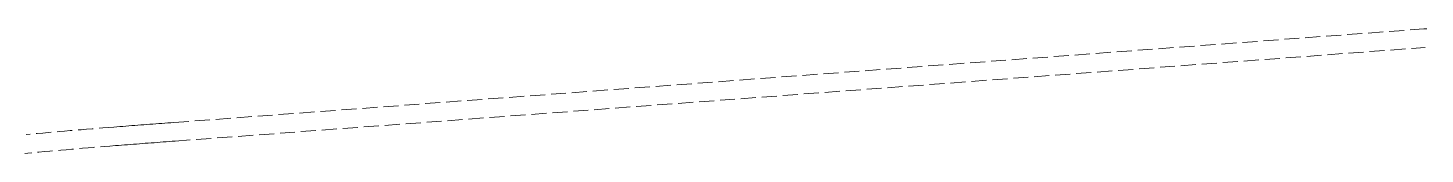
# Model space of a CAD drawing. Extents: x 0 to 531375, y 0 to 4335249.
# Drawn here: x 496381.3 to 496846.7, y 4325430.7 to 4325472.1 of the extents above; entities that cross this region are included whole.
import ezdxf

# ---------------------------------------------------------------- set-up
doc = ezdxf.new("R2010")
doc.units = 0
doc.linetypes.add('DASH', pattern=[0.35, 0.25, -0.1])
doc.layers.add('地铁', color=4, linetype='Continuous', lineweight=15)

# ---------------------------------------------------------------- blocks, each defined once
blk = doc.blocks.new('天津2000地铁')
at = {"layer": '地铁', "linetype": 'DASH', "ltscale": 20}
for p, q in [((-1573.5, -1796.34), (-1157.12, -1765.22)), ((-1573.5, -1796.34), (-1157.12, -1765.22)), ((-1157.12, -1765.22), (-1156.12, -1765.15)), ((-1573.04, -1802.52), (-1156.66, -1771.4)), ((-1573.04, -1802.52), (-1156.66, -1771.4)), ((-1578.49, -1796.71), (-1577.49, -1796.64)), ((-1578.49, -1796.71), (-1577.49, -1796.64)), ((-1577.49, -1796.64), (-1576.49, -1796.56)), ((-1577.49, -1796.64), (-1576.49, -1796.56)), ((-1576.49, -1796.56), (-1575.5, -1796.49)), ((-1576.49, -1796.56), (-1575.5, -1796.49)), ((-1575.5, -1796.49), (-1574.5, -1796.42)), ((-1575.5, -1796.49), (-1574.5, -1796.42)), ((-1574.5, -1796.42), (-1573.5, -1796.34)), ((-1574.5, -1796.42), (-1573.5, -1796.34)), ((-1593.46, -1797.86), (-1592.46, -1797.78)), ((-1593.46, -1797.86), (-1592.46, -1797.78)), ((-1592.46, -1797.78), (-1591.46, -1797.7)), ((-1592.46, -1797.78), (-1591.46, -1797.7)), ((-1591.46, -1797.7), (-1590.46, -1797.62)), ((-1591.46, -1797.7), (-1590.46, -1797.62)), ((-1590.46, -1797.62), (-1589.46, -1797.55)), ((-1590.46, -1797.62), (-1589.46, -1797.55)), ((-1589.46, -1797.55), (-1588.47, -1797.47)), ((-1589.46, -1797.55), (-1588.47, -1797.47)), ((-1588.47, -1797.47), (-1587.47, -1797.39)), ((-1588.47, -1797.47), (-1587.47, -1797.39)), ((-1587.47, -1797.39), (-1586.47, -1797.32)), ((-1587.47, -1797.39), (-1586.47, -1797.32)), ((-1586.47, -1797.32), (-1585.47, -1797.24)), ((-1586.47, -1797.32), (-1585.47, -1797.24)), ((-1585.47, -1797.24), (-1584.48, -1797.17)), ((-1585.47, -1797.24), (-1584.48, -1797.17)), ((-1584.48, -1797.17), (-1583.48, -1797.09)), ((-1584.48, -1797.17), (-1583.48, -1797.09)), ((-1583.48, -1797.09), (-1582.48, -1797.01)), ((-1583.48, -1797.09), (-1582.48, -1797.01)), ((-1582.48, -1797.01), (-1581.48, -1796.94)), ((-1582.48, -1797.01), (-1581.48, -1796.94)), ((-1581.48, -1796.94), (-1580.48, -1796.86)), ((-1581.48, -1796.94), (-1580.48, -1796.86)), ((-1580.48, -1796.86), (-1579.49, -1796.79)), ((-1580.48, -1796.86), (-1579.49, -1796.79)), ((-1579.49, -1796.79), (-1578.49, -1796.71)), ((-1579.49, -1796.79), (-1578.49, -1796.71)), ((-1592.97, -1804.04), (-1591.97, -1803.96)), ((-1592.97, -1804.04), (-1591.97, -1803.96)), ((-1591.97, -1803.96), (-1590.98, -1803.88)), ((-1591.97, -1803.96), (-1590.98, -1803.88)), ((-1590.98, -1803.88), (-1589.98, -1803.81)), ((-1590.98, -1803.88), (-1589.98, -1803.81)), ((-1589.98, -1803.81), (-1588.99, -1803.73)), ((-1589.98, -1803.81), (-1588.99, -1803.73)), ((-1588.99, -1803.73), (-1587.99, -1803.65)), ((-1588.99, -1803.73), (-1587.99, -1803.65)), ((-1587.99, -1803.65), (-1586.99, -1803.58)), ((-1587.99, -1803.65), (-1586.99, -1803.58)), ((-1586.99, -1803.58), (-1586, -1803.5)), ((-1586.99, -1803.58), (-1586, -1803.5)), ((-1586, -1803.5), (-1585, -1803.42)), ((-1586, -1803.5), (-1585, -1803.42)), ((-1585, -1803.42), (-1584, -1803.35)), ((-1585, -1803.42), (-1584, -1803.35)), ((-1584, -1803.35), (-1583.01, -1803.27)), ((-1584, -1803.35), (-1583.01, -1803.27)), ((-1583.01, -1803.27), (-1582.01, -1803.2)), ((-1583.01, -1803.27), (-1582.01, -1803.2)), ((-1582.01, -1803.2), (-1581.02, -1803.12)), ((-1582.01, -1803.2), (-1581.02, -1803.12)), ((-1581.02, -1803.12), (-1580.02, -1803.05)), ((-1581.02, -1803.12), (-1580.02, -1803.05)), ((-1580.02, -1803.05), (-1579.02, -1802.97)), ((-1580.02, -1803.05), (-1579.02, -1802.97)), ((-1579.02, -1802.97), (-1578.03, -1802.9)), ((-1579.02, -1802.97), (-1578.03, -1802.9)), ((-1578.03, -1802.9), (-1577.03, -1802.82)), ((-1578.03, -1802.9), (-1577.03, -1802.82)), ((-1577.03, -1802.82), (-1576.03, -1802.75)), ((-1577.03, -1802.82), (-1576.03, -1802.75)), ((-1576.03, -1802.75), (-1575.03, -1802.67)), ((-1576.03, -1802.75), (-1575.03, -1802.67)), ((-1575.03, -1802.67), (-1574.04, -1802.6)), ((-1575.03, -1802.67), (-1574.04, -1802.6)), ((-1574.04, -1802.6), (-1573.04, -1802.52)), ((-1574.04, -1802.6), (-1573.04, -1802.52)), ((-1623.11, -1806.6), (-1622.11, -1806.51)), ((-1623.11, -1806.6), (-1622.11, -1806.51))]:
    blk.add_line(p, q, dxfattribs=at)
for centre, radius, start, end in [((-1396.91, -4293.28), 2503.15, 94.50344, 95.1746), ((-1396.91, -4293.28), 2503.15, 94.50344, 95.1746), ((-1396.92, -4293.18), 2496.85, 94.50343, 95.17458), ((-1396.92, -4293.18), 2496.85, 94.50343, 95.17458)]:
    blk.add_arc(centre, radius, start, end, dxfattribs=at)

msp = doc.modelspace()

# ---------------------------------------------------------------- block references
at = {"layer": '地铁', "color": 1}
msp.add_blockref('天津2000地铁', (498003.38431, 4327237.28522), dxfattribs=at)

doc.saveas('drawing.dxf')
